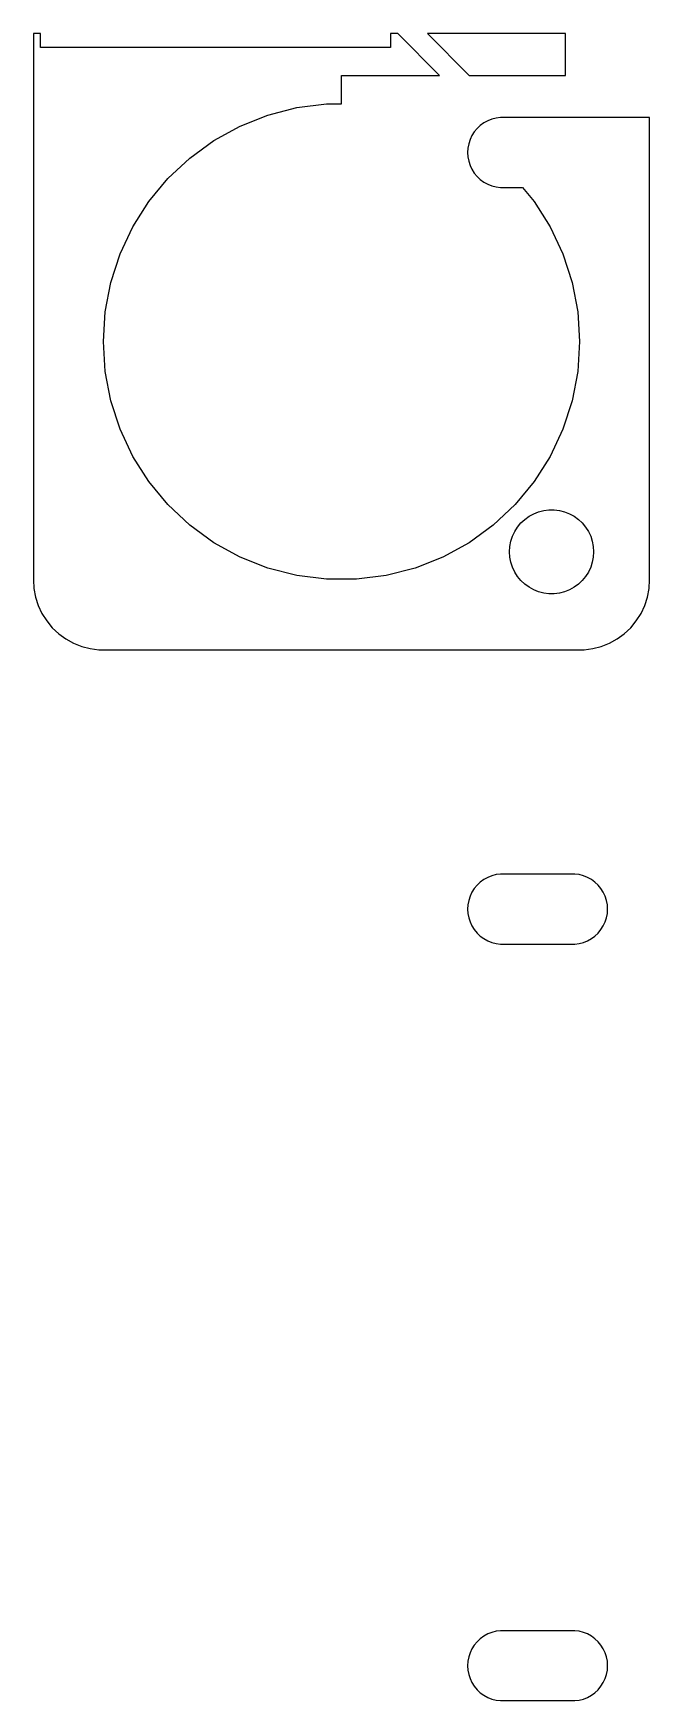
# Model space of a CAD drawing. Header units: metres. Extents: x -22 to 22, y 11 to 130.
import ezdxf

# ---------------------------------------------------------------- set-up
doc = ezdxf.new("R2010")
doc.units = ezdxf.units.M

msp = doc.modelspace()

# ---------------------------------------------------------------- linework, layer by layer
for p, q in [((-21.5, 130), (-22, 130)), ((-22, 130), (-22, 91)), ((-21.5, 129), (-21.5, 130)), ((4.00986, 129.99), (3.5, 129.99)), ((3.5, 129.99), (3.5, 129)), ((6.99998, 127), (4.00986, 129.99)), ((16, 129.99), (6.13118, 129.99)), ((6.13118, 129.99), (9.12131, 127)), ((16, 127), (16, 129.99)), ((3.5, 129), (-21.5, 129)), ((0, 124.966), (0, 127)), ((0, 127), (6.99998, 127)), ((9.12131, 127), (16, 127)), ((-3.18547, 124.699), (-1.06743, 124.966)), ((-1.06743, 124.966), (0, 124.966)), ((-7.23824, 123.382), (-5.25328, 124.168)), ((-5.25328, 124.168), (-3.18547, 124.699)), ((10.4355, 123.762), (10.1604, 123.611)), ((10.7274, 123.878), (10.4355, 123.762)), ((11.0315, 123.956), (10.7274, 123.878)), ((11.343, 123.995), (11.0315, 123.956)), ((11.5, 123.995), (11.343, 123.995)), ((22, 124), (11.5, 124)), ((11.5, 124), (11.5, 123.995)), ((22, 91), (22, 124)), ((-9.10905, 122.354), (-7.23824, 123.382)), ((9.30922, 122.704), (9.17555, 122.42)), ((9.47745, 122.969), (9.30922, 122.704)), ((9.67757, 123.211), (9.47745, 122.969)), ((9.90643, 123.426), (9.67757, 123.211)), ((10.1604, 123.611), (9.90643, 123.426)), ((-10.8362, 121.099), (-9.10905, 122.354)), ((9.0197, 121.813), (9, 121.5)), ((9, 121.5), (9.0197, 121.187)), ((9.07854, 122.122), (9.0197, 121.813)), ((9.17555, 122.42), (9.07854, 122.122)), ((-12.3925, 119.637), (-10.8362, 121.099)), ((9.0197, 121.187), (9.07854, 120.878)), ((9.07854, 120.878), (9.17555, 120.58)), ((9.17555, 120.58), (9.30922, 120.296)), ((9.30922, 120.296), (9.47745, 120.031)), ((-13.7533, 117.992), (-12.3925, 119.637)), ((9.47745, 120.031), (9.67757, 119.789)), ((9.67757, 119.789), (9.90643, 119.574)), ((9.90643, 119.574), (10.1604, 119.389)), ((10.1604, 119.389), (10.4355, 119.238)), ((10.4355, 119.238), (10.7274, 119.122)), ((10.7274, 119.122), (11.0315, 119.044)), ((11.0315, 119.044), (11.343, 119.005)), ((11.343, 119.005), (12.9156, 119.005)), ((12.9156, 119.005), (13.7533, 117.992)), ((-14.8972, 116.19), (-13.7533, 117.992)), ((13.7533, 117.992), (14.8972, 116.19)), ((-15.8062, 114.258), (-14.8972, 116.19)), ((14.8972, 116.19), (15.8062, 114.258)), ((-16.4659, 112.228), (-15.8062, 114.258)), ((15.8062, 114.258), (16.4659, 112.228)), ((-16.8659, 110.131), (-16.4659, 112.228)), ((16.4659, 112.228), (16.8659, 110.131)), ((-17, 108), (-16.8659, 110.131)), ((16.8659, 110.131), (17, 108)), ((-16.8659, 105.869), (-17, 108)), ((17, 108), (16.8659, 105.869)), ((-16.4659, 103.772), (-16.8659, 105.869)), ((16.8659, 105.869), (16.4659, 103.772)), ((-15.8062, 101.742), (-16.4659, 103.772)), ((16.4659, 103.772), (15.8062, 101.742)), ((-14.8972, 99.8102), (-15.8062, 101.742)), ((15.8062, 101.742), (14.8972, 99.8102)), ((-13.7533, 98.0077), (-14.8972, 99.8102)), ((14.8972, 99.8102), (13.7533, 98.0077)), ((-12.3925, 96.3627), (-13.7533, 98.0077)), ((13.7533, 98.0077), (12.3925, 96.3627)), ((-10.8362, 94.9013), (-12.3925, 96.3627)), ((12.3925, 96.3627), (10.8362, 94.9013)), ((12.8131, 95.0536), (13.0877, 95.3116)), ((13.0877, 95.3116), (13.3925, 95.533)), ((13.3925, 95.533), (13.7227, 95.7145)), ((13.7227, 95.7145), (14.0729, 95.8532)), ((14.0729, 95.8532), (14.4379, 95.9469)), ((14.4379, 95.9469), (14.8116, 95.9941)), ((14.8116, 95.9941), (15.1884, 95.9941)), ((15.1884, 95.9941), (15.5621, 95.9469)), ((15.5621, 95.9469), (15.927, 95.8532)), ((15.927, 95.8532), (16.2773, 95.7145)), ((16.2773, 95.7145), (16.6075, 95.533)), ((16.6075, 95.533), (16.9123, 95.3116)), ((16.9123, 95.3116), (17.1869, 95.0536)), ((-9.10905, 93.6464), (-10.8362, 94.9013)), ((10.8362, 94.9013), (9.10905, 93.6464)), ((12.0942, 93.7461), (12.2107, 94.1044)), ((12.2107, 94.1044), (12.3711, 94.4453)), ((12.3711, 94.4453), (12.5729, 94.7634)), ((12.5729, 94.7634), (12.8131, 95.0536)), ((17.1869, 95.0536), (17.427, 94.7634)), ((17.427, 94.7634), (17.6289, 94.4453)), ((17.6289, 94.4453), (17.7893, 94.1044)), ((17.7893, 94.1044), (17.9057, 93.7461)), ((-7.23824, 92.618), (-9.10905, 93.6464)), ((9.10905, 93.6464), (7.23824, 92.618)), ((12, 93), (12.0237, 93.376)), ((12.0237, 92.624), (12, 93)), ((12.0237, 93.376), (12.0942, 93.7461)), ((17.9057, 93.7461), (17.9763, 93.376)), ((17.9763, 93.376), (18, 93)), ((18, 93), (17.9763, 92.624)), ((-5.25328, 91.832), (-7.23824, 92.618)), ((-3.18547, 91.3011), (-5.25328, 91.832)), ((5.25328, 91.832), (3.18547, 91.3011)), ((7.23824, 92.618), (5.25328, 91.832)), ((12.0942, 92.2539), (12.0237, 92.624)), ((12.2107, 91.8956), (12.0942, 92.2539)), ((12.3711, 91.5547), (12.2107, 91.8956)), ((17.7893, 91.8956), (17.6289, 91.5547)), ((17.9057, 92.2539), (17.7893, 91.8956)), ((17.9763, 92.624), (17.9057, 92.2539)), ((-22, 91), (-21.9606, 90.3733)), ((-1.06743, 91.0336), (-3.18547, 91.3011)), ((1.06743, 91.0336), (-1.06743, 91.0336)), ((3.18547, 91.3011), (1.06743, 91.0336)), ((12.5729, 91.2366), (12.3711, 91.5547)), ((12.8131, 90.9464), (12.5729, 91.2366)), ((13.0877, 90.6885), (12.8131, 90.9464)), ((13.3925, 90.467), (13.0877, 90.6885)), ((13.7227, 90.2855), (13.3925, 90.467)), ((16.6075, 90.467), (16.2773, 90.2855)), ((16.9123, 90.6885), (16.6075, 90.467)), ((17.1869, 90.9464), (16.9123, 90.6885)), ((17.427, 91.2366), (17.1869, 90.9464)), ((17.6289, 91.5547), (17.427, 91.2366)), ((21.9606, 90.3733), (22, 91)), ((-21.9606, 90.3733), (-21.8429, 89.7566)), ((-21.8429, 89.7566), (-21.6489, 89.1594)), ((14.0729, 90.1468), (13.7227, 90.2855)), ((14.4379, 90.0531), (14.0729, 90.1468)), ((14.8116, 90.0059), (14.4379, 90.0531)), ((15.1884, 90.0059), (14.8116, 90.0059)), ((15.5621, 90.0531), (15.1884, 90.0059)), ((15.927, 90.1468), (15.5621, 90.0531)), ((16.2773, 90.2855), (15.927, 90.1468)), ((21.6489, 89.1594), (21.8429, 89.7566)), ((21.8429, 89.7566), (21.9606, 90.3733)), ((-21.6489, 89.1594), (-21.3815, 88.5912)), ((-21.3815, 88.5912), (-21.0451, 88.0611)), ((-21.0451, 88.0611), (-20.6448, 87.5773)), ((20.6448, 87.5773), (21.0451, 88.0611)), ((21.0451, 88.0611), (21.3815, 88.5912)), ((21.3815, 88.5912), (21.6489, 89.1594)), ((-20.6448, 87.5773), (-20.1871, 87.1474)), ((-20.1871, 87.1474), (-19.6791, 86.7784)), ((19.6791, 86.7784), (20.1871, 87.1474)), ((20.1871, 87.1474), (20.6448, 87.5773)), ((-19.6791, 86.7784), (-19.1289, 86.4759)), ((-19.1289, 86.4759), (-18.5451, 86.2447)), ((-18.5451, 86.2447), (-17.9369, 86.0886)), ((-17.9369, 86.0886), (-17.3139, 86.0099)), ((-17.3139, 86.0099), (17.3139, 86.0099)), ((17.3139, 86.0099), (17.9369, 86.0886)), ((17.9369, 86.0886), (18.5451, 86.2447)), ((18.5451, 86.2447), (19.1289, 86.4759)), ((19.1289, 86.4759), (19.6791, 86.7784)), ((9.67757, 69.2114), (9.47745, 68.9695)), ((9.90643, 69.4263), (9.67757, 69.2114)), ((10.1604, 69.6108), (9.90643, 69.4263)), ((10.4355, 69.7621), (10.1604, 69.6108)), ((10.7274, 69.8776), (10.4355, 69.7621)), ((11.0315, 69.9557), (10.7274, 69.8776)), ((11.343, 69.9951), (11.0315, 69.9557)), ((16.657, 69.9951), (11.343, 69.9951)), ((16.9684, 69.9557), (16.657, 69.9951)), ((17.2725, 69.8776), (16.9684, 69.9557)), ((17.5644, 69.7621), (17.2725, 69.8776)), ((17.8396, 69.6108), (17.5644, 69.7621)), ((18.0936, 69.4263), (17.8396, 69.6108)), ((18.3224, 69.2114), (18.0936, 69.4263)), ((18.5225, 68.9695), (18.3224, 69.2114)), ((9.07854, 68.1217), (9.0197, 67.8133)), ((9.17555, 68.4203), (9.07854, 68.1217)), ((9.30922, 68.7044), (9.17555, 68.4203)), ((9.47745, 68.9695), (9.30922, 68.7044)), ((18.6908, 68.7044), (18.5225, 68.9695)), ((18.8244, 68.4203), (18.6908, 68.7044)), ((18.9214, 68.1217), (18.8244, 68.4203)), ((18.9803, 67.8133), (18.9214, 68.1217)), ((9.0197, 67.8133), (9, 67.5)), ((9, 67.5), (9.0197, 67.1867)), ((9.0197, 67.1867), (9.07854, 66.8783)), ((9.07854, 66.8783), (9.17555, 66.5797)), ((18.8244, 66.5797), (18.9214, 66.8783)), ((18.9214, 66.8783), (18.9803, 67.1867)), ((19, 67.5), (18.9803, 67.8133)), ((18.9803, 67.1867), (19, 67.5)), ((9.17555, 66.5797), (9.30922, 66.2956)), ((9.30922, 66.2956), (9.47745, 66.0305)), ((9.47745, 66.0305), (9.67757, 65.7886)), ((9.67757, 65.7886), (9.90643, 65.5737)), ((9.90643, 65.5737), (10.1604, 65.3892)), ((17.8396, 65.3892), (18.0936, 65.5737)), ((18.0936, 65.5737), (18.3224, 65.7886)), ((18.3224, 65.7886), (18.5225, 66.0305)), ((18.5225, 66.0305), (18.6908, 66.2956)), ((18.6908, 66.2956), (18.8244, 66.5797)), ((10.1604, 65.3892), (10.4355, 65.2379)), ((10.4355, 65.2379), (10.7274, 65.1223)), ((10.7274, 65.1223), (11.0315, 65.0443)), ((11.0315, 65.0443), (11.343, 65.0049)), ((11.343, 65.0049), (16.657, 65.0049)), ((16.657, 65.0049), (16.9684, 65.0443)), ((16.9684, 65.0443), (17.2725, 65.1223)), ((17.2725, 65.1223), (17.5644, 65.2379)), ((17.5644, 65.2379), (17.8396, 65.3892)), ((10.1604, 15.6108), (9.90643, 15.4263)), ((10.4355, 15.7621), (10.1604, 15.6108)), ((10.7274, 15.8776), (10.4355, 15.7621)), ((11.0315, 15.9557), (10.7274, 15.8776)), ((11.343, 15.9951), (11.0315, 15.9557)), ((16.657, 15.9951), (11.343, 15.9951)), ((16.9684, 15.9557), (16.657, 15.9951)), ((17.2725, 15.8776), (16.9684, 15.9557)), ((17.5644, 15.7621), (17.2725, 15.8776)), ((17.8396, 15.6108), (17.5644, 15.7621)), ((18.0936, 15.4263), (17.8396, 15.6108)), ((9.17555, 14.4203), (9.07854, 14.1217)), ((9.30922, 14.7044), (9.17555, 14.4203)), ((9.47745, 14.9695), (9.30922, 14.7044)), ((9.67757, 15.2114), (9.47745, 14.9695)), ((9.90643, 15.4263), (9.67757, 15.2114)), ((18.3224, 15.2114), (18.0936, 15.4263)), ((18.5225, 14.9695), (18.3224, 15.2114)), ((18.6908, 14.7044), (18.5225, 14.9695)), ((18.8244, 14.4203), (18.6908, 14.7044)), ((18.9214, 14.1217), (18.8244, 14.4203)), ((9.0197, 13.8133), (9, 13.5)), ((9, 13.5), (9.0197, 13.1867)), ((9.07854, 14.1217), (9.0197, 13.8133)), ((9.0197, 13.1867), (9.07854, 12.8783)), ((18.9803, 13.8133), (18.9214, 14.1217)), ((18.9214, 12.8783), (18.9803, 13.1867)), ((19, 13.5), (18.9803, 13.8133)), ((18.9803, 13.1867), (19, 13.5)), ((9.07854, 12.8783), (9.17555, 12.5797)), ((9.17555, 12.5797), (9.30922, 12.2956)), ((9.30922, 12.2956), (9.47745, 12.0305)), ((9.47745, 12.0305), (9.67757, 11.7886)), ((18.3224, 11.7886), (18.5225, 12.0305)), ((18.5225, 12.0305), (18.6908, 12.2956)), ((18.6908, 12.2956), (18.8244, 12.5797)), ((18.8244, 12.5797), (18.9214, 12.8783)), ((9.67757, 11.7886), (9.90643, 11.5737)), ((9.90643, 11.5737), (10.1604, 11.3892)), ((10.1604, 11.3892), (10.4355, 11.2379)), ((10.4355, 11.2379), (10.7274, 11.1223)), ((10.7274, 11.1223), (11.0315, 11.0443)), ((11.0315, 11.0443), (11.343, 11.0049)), ((11.343, 11.0049), (16.657, 11.0049)), ((16.657, 11.0049), (16.9684, 11.0443)), ((16.9684, 11.0443), (17.2725, 11.1223)), ((17.2725, 11.1223), (17.5644, 11.2379)), ((17.5644, 11.2379), (17.8396, 11.3892)), ((17.8396, 11.3892), (18.0936, 11.5737)), ((18.0936, 11.5737), (18.3224, 11.7886))]:
    msp.add_line(p, q)

doc.saveas('drawing.dxf')
